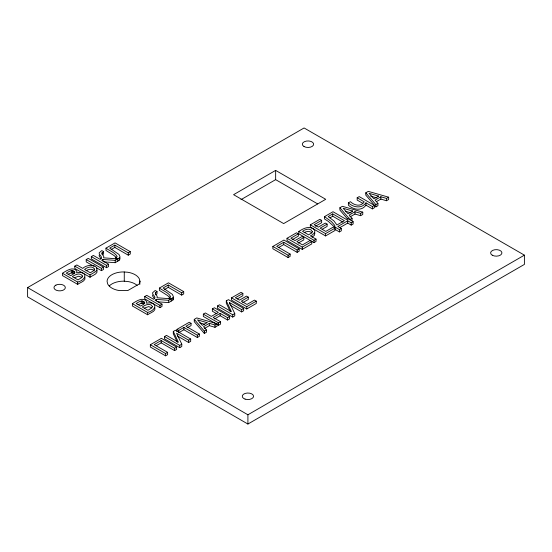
<?xml version="1.0" encoding="UTF-8"?>
<svg xmlns="http://www.w3.org/2000/svg" width="552" height="552" viewBox="0 0 552 552"><rect width="100%" height="100%" fill="white"/><g stroke="black" fill="none" stroke-linecap="round" stroke-linejoin="round"><path stroke-width="0.83" d="M99.187 255.134L99.25 256.176L101.03 258.674M152.6 295.058L152.662 296.1L154.443 298.597M96.931 270.176C97.6 263.256 86.036 264.698 82.8 268.424L76.825 264.974L74.796 266.14L74.796 268.451L90.031 277.249C92.163 275.434 98.401 274.109 96.938 270.128L95.455 271.722L90.031 274.937L74.796 266.14M103.707 261.834L115.244 262.697L119.611 259.964L119.97 256.721L118.97 254.451L109.696 248.069L114.837 245.102L128.271 252.864L130.293 251.691L130.293 254.003L128.271 255.176L114.837 247.42L111.166 249.538M119.611 259.964L119.825 258.005M157.948 301.82L168.657 302.62L173.024 299.888L173.383 296.645L172.383 294.375L163.109 287.992L168.25 285.032L181.684 292.788L183.706 291.615L183.706 293.926L181.684 295.099L168.25 287.344L164.579 289.462M173.024 299.888L173.238 297.928M102.148 252.581L102.148 254.893L103.603 253.913L103.603 251.602L101.823 253.189L103.776 256.466L103.631 257.832L117.824 258.895L119.611 257.653M156.499 294.133L157.016 293.843L157.016 291.525L155.236 293.112L157.196 296.389L157.044 297.763L171.237 298.818L173.024 297.576M365.969 202.846C361.684 209.008 353.211 207.476 348.381 202.853L348.381 205.165C353.211 209.788 361.684 211.326 365.969 205.165L365.969 202.846L372.414 206.572L374.435 205.399L374.435 207.711L372.414 208.884L365.969 205.165M312.08 237.16L314.371 235.38L314.909 232.909M27.6 287.592L304.09 127.96L524.4 255.155L524.4 264.408L247.91 424.039L27.6 296.845L27.6 287.592L247.91 414.787L524.4 255.155M62.452 273.268C66.24 270.88 73.119 266.05 76.859 271.142L76.618 272.812C87.457 270.583 87.402 279.567 77.68 282.065L62.452 273.268L62.452 275.586L77.68 284.377C79.84 282.458 86.284 281.23 84.918 277.118M94.185 266.471L86.209 261.869L86.209 259.55L88.23 258.384L103.465 267.182L103.465 269.493L101.444 270.659L96.365 267.727M117.824 261.206L117.824 258.895L115.244 260.378L102.886 259.461L101.602 260.199L108.585 264.229L108.585 266.54L106.557 267.706L91.321 258.916L91.321 256.597L93.35 255.431L100.216 259.392L101.506 257.95C101.651 255.907 98.842 254.893 99.187 252.823L101.789 250.56L103.603 251.602M116.803 257.929L113.953 255.479L105.984 250.449L105.984 248.138L115.057 242.894L130.293 251.691M115.83 259.316L115.83 257.777L117.155 256.514C114.823 252.423 109.627 250.891 105.984 248.138M86.209 259.55L101.444 268.348L103.465 267.182M91.321 256.597L106.557 265.395L108.585 264.229M275.648 170.395L233.586 194.677L283.659 223.581L325.714 199.3L275.648 170.395L275.648 179.642L317.621 203.874M240.969 199.665L275.648 179.642M132.383 303.655C136.178 301.261 143.058 296.438 146.797 301.523L146.556 303.2C157.396 300.971 157.341 309.948 147.619 312.453L132.383 303.655L132.383 305.967L147.619 314.764C149.778 312.846 156.223 311.618 154.857 307.505M171.237 301.13L171.237 298.818L168.657 300.309L156.299 299.384L155.015 300.122L161.998 304.152L161.998 306.463L159.97 307.637L144.734 298.839L144.734 296.527L146.763 295.354L153.629 299.322L154.919 297.873C155.064 295.831 152.255 294.823 152.6 292.746L155.202 290.483L157.016 291.525M170.223 297.852L167.366 295.403L159.397 290.373L159.397 288.061L168.47 282.824L183.706 291.615M169.243 299.246L169.243 297.7L170.568 296.438C168.236 292.353 163.04 290.814 159.397 288.061M144.734 296.527L159.97 305.318L161.998 304.152M299.163 248.862L297.142 250.028L283.707 242.273L276.697 246.323L290.131 254.079L290.131 256.39L288.103 257.556L272.867 248.766L272.867 246.447L283.928 240.065L299.163 248.862L299.163 251.174L297.142 252.34L283.707 244.584L278.801 247.42M298.218 243.108L303.807 239.878L303.807 237.567L296.824 241.603L302.482 244.867L309.982 240.534L311.783 241.576L311.783 243.887L302.255 249.387L287.019 240.596L287.019 238.278L296.548 232.778L298.349 233.82L298.349 236.132L292.208 239.678M298.777 231.495C302.8 228.804 308.223 225.809 312.991 228.59C317.276 230.632 313.488 235.048 310.355 235.842L316.034 239.119L316.034 241.431L314.012 242.604L298.777 233.806L298.777 231.495L314.012 240.286L316.034 239.119M322.223 229.246L327.115 226.423L327.115 224.112L320.132 228.142L325.79 231.412L333.284 227.079L335.085 228.121L335.085 230.432L325.563 235.932L310.327 227.134L310.327 224.823L319.856 219.323L321.657 220.365L321.657 222.677L315.516 226.216M333.67 226.265L328.33 221.387L324.507 218.951L324.507 216.639L333.008 211.726L346.442 219.482L347.891 218.654L353.135 221.683L353.135 223.995L351.21 225.106L347.725 223.091L339.956 227.576M347.753 219.213L339.894 210.064L339.894 207.752L342.392 206.31L362.767 212.14L362.767 214.452L360.628 215.687L354.991 214.031L349.892 216.97M348.381 202.853L350.403 201.687C354.301 205.406 360.773 207.131 364.23 201.846L357.178 197.775L357.178 200.086L362.816 203.343M357.178 197.775L359.207 196.609L374.435 205.399M388.649 197.195L386.51 198.43L380.873 196.767L375.049 200.135L377.927 203.384L377.927 205.696L375.884 206.883L365.783 195.118L365.783 192.807L368.281 191.365L388.649 197.195L388.649 199.507L386.51 200.742L380.873 199.086L376.505 201.604M332.746 213.914L328.171 216.556L333.953 220.952L336.941 224.974L344.42 220.655L332.746 213.914L332.746 216.225L342.958 222.125M298.349 233.82L290.849 238.153L295.023 240.562L302.006 236.525L303.807 237.567M321.657 220.365L314.157 224.692L318.332 227.107L325.314 223.07L327.115 224.112M330.13 217.736L332.746 216.225M362.767 212.14L360.628 213.376L354.991 211.713L349.168 215.08L352.045 218.33L352.045 220.641M272.867 246.447L288.103 255.245L290.131 254.079M287.019 238.278L302.255 247.075L311.783 241.576M310.327 224.823L325.563 233.62L335.085 228.121M353.135 221.683L351.21 222.794L347.725 220.779L337.838 226.486L341.329 228.5L341.329 230.812L339.404 231.923L334.816 229.266M352.045 218.33L349.996 219.517L339.894 207.752M375.884 206.883L375.884 204.571L377.927 203.384M324.507 216.639L331.414 221.566L334.443 225.057L334.988 226.099L334.16 226.575L339.404 229.611L341.329 228.5M176.64 347.139L174.618 348.305L161.184 340.549L154.174 344.593L167.608 352.348L167.608 354.667L165.579 355.833L150.344 347.035L150.344 344.724L161.405 338.341L176.64 347.139L176.64 349.45L174.618 350.617L161.184 342.861L156.278 345.697M190.681 339.031L188.667 340.198L176.571 333.215L181.78 344.172L181.78 346.483L179.731 347.663L164.496 338.866L164.496 336.554L166.511 335.395L178.413 342.261L173.307 331.469L175.446 330.234L190.681 339.031L190.681 341.343L188.667 342.509L177.282 335.933M176.978 331.662L176.978 329.351L189.239 322.271L191.04 323.313L191.04 325.625L187.383 327.736M217.129 323.762L214.99 324.997L209.353 323.334L203.529 326.694L206.407 329.951L206.407 332.263L204.357 333.442L194.263 321.685L194.263 319.373L196.76 317.931L217.129 323.762L217.129 326.073L214.99 327.308L209.353 325.645L204.261 328.592M214.542 318.952L220.144 315.716L227.603 320.022L229.632 318.856L229.632 316.544L227.603 317.71L220.144 313.405L213.141 317.455L220.6 321.761L220.6 324.072L218.571 325.238L203.336 316.448L203.336 314.129L205.365 312.963L211.34 316.413L218.344 312.363L212.368 308.913L212.368 311.231L216.853 313.819M212.368 308.913L214.397 307.747L229.632 316.544M243.667 308.437L241.652 309.603L229.563 302.62L234.766 313.577L234.766 315.889L232.723 317.069L217.488 308.278L217.488 305.96L219.503 304.801L231.405 311.666L226.299 300.875L228.438 299.639L243.667 308.437L243.667 310.748L241.652 311.914L230.274 305.346M242.721 302.682L248.317 299.453L248.317 297.142L241.327 301.178L246.985 304.442L254.486 300.115L256.287 301.157L256.287 303.469L246.758 308.968L231.523 300.171L231.523 297.859L241.052 292.36L242.852 293.395L242.852 295.713L237.394 298.86M178.779 330.386L183.899 327.433L197.333 335.188L199.355 334.022L199.355 336.334L197.333 337.507L183.899 329.751L178.779 332.704L178.779 330.386L176.978 329.351M191.04 323.313L185.92 326.267L199.355 334.022M242.852 293.395L235.352 297.728L239.527 300.136L246.516 296.107L248.317 297.142M150.344 344.724L165.579 353.522L167.608 352.348M164.496 336.554L179.731 345.352L181.78 344.172M204.357 333.442L204.357 331.131L206.407 329.951M203.336 314.129L218.571 322.927L220.6 321.761M217.488 305.96L232.723 314.757L234.766 313.577M231.523 297.859L246.758 306.657L256.287 301.157M68.144 274.289L71.311 272.923L73.685 273.399L73.685 271.087L71.939 270.57L69.876 271.046L66.206 273.102L70.663 275.676L72.968 274.344L74.796 272.709L74.679 271.881L73.685 271.087M138.083 304.676L141.25 303.31L143.623 303.779L143.623 301.468L141.878 300.95L139.815 301.433L136.144 303.483L140.601 306.056L142.906 304.732L144.734 303.096L144.61 302.268L143.623 301.468M86.029 270.887C88.389 269.045 92.267 268.389 94.392 270.908M74.658 277.635L78.763 276.214L81.979 277.435M144.589 308.016L148.702 306.601L151.917 307.823M304.221 232.668C306.539 231.122 309.955 230.819 311.997 232.999M370.633 196.084L376.995 197.947M345.545 211.264L351.106 212.893M199.907 322.885L204.675 324.279M115.83 257.777L117.824 258.895M169.243 297.7L171.237 298.818M365.783 192.807L375.884 204.571M194.263 319.373L204.357 331.131M230.308 311.666L226.299 303.186L226.299 300.875M177.316 342.261L173.307 333.781L173.307 331.469M386.51 198.43L386.51 200.742M380.873 196.767L380.873 199.086M372.414 206.572L372.414 208.884M360.628 213.376L360.628 215.687M354.991 211.713L354.991 214.031M351.21 222.794L351.21 225.106M347.725 220.779L347.725 223.091M339.404 229.611L339.404 231.923M325.563 233.62L325.563 235.932M314.012 240.286L314.012 242.604M302.255 247.075L302.255 249.387M297.142 250.028L297.142 252.34M288.103 255.245L288.103 257.556M283.707 242.273L283.707 244.584M247.91 414.787L247.91 424.039M246.758 306.657L246.758 308.968M241.652 309.603L241.652 311.914M232.723 314.757L232.723 317.069M229.563 302.62L229.563 304.159M227.603 317.71L227.603 320.022M220.144 313.405L220.144 315.716M218.571 322.927L218.571 325.238M214.99 324.997L214.99 327.308M209.353 323.334L209.353 325.645M197.333 335.188L197.333 337.507M188.667 340.198L188.667 342.509M183.899 327.433L183.899 329.751M181.684 292.788L181.684 295.099M179.731 345.352L179.731 347.663M174.618 348.305L174.618 350.617M168.657 300.309L168.657 302.62M168.25 285.032L168.25 287.344M165.579 353.522L165.579 355.833M161.184 340.549L161.184 342.861M159.97 305.318L159.97 307.637M156.299 299.384L156.299 300.93M155.56 292.505L155.56 294.816M147.619 312.453L147.619 314.764M144.61 302.268L144.61 303.807M142.478 301.026L142.478 303.338M141.25 300.999L141.25 303.31M139.842 280.975L139.842 284.335M128.271 252.864L128.271 255.176M124.269 271.984L124.269 281.237M115.244 260.378L115.244 262.697M114.837 245.102L114.837 247.42M106.557 265.395L106.557 267.706M102.886 259.461L102.886 260.999M101.444 268.348L101.444 270.659M90.031 274.937L90.031 277.249M77.68 282.065L77.68 284.377M74.679 271.881L74.679 273.426M72.54 270.639L72.54 272.95M71.311 270.611L71.311 272.923M109.282 285.922A16.429 9.487 0 0 1 123.51 281.175L127.767 281.499A16.429 9.487 0 0 1 137.172 285.398M94.558 269.086L93.723 270.659L90.328 272.771L84.546 269.431C87.161 267.285 92.467 265.298 94.558 269.086M82.503 276.048L81.599 277.663L77.977 279.898L72.353 276.649C74.989 274.599 80.399 272.108 82.503 276.048M152.442 306.436L151.538 308.05L147.915 310.286L142.292 307.036C144.928 304.987 150.337 302.496 152.442 306.436M139.939 281.41L139.38 283.866L127.767 290.573L119.26 290.573A16.429 9.487 0 0 1 107.647 283.866L107.081 281.41A16.429 9.487 0 0 1 123.51 271.929L127.767 272.253A16.429 9.487 0 0 1 139.38 278.96L139.939 281.41M312.342 231.647L311.797 232.785L308.63 234.841L302.544 231.329C305.139 229.156 310.755 227.631 312.342 231.647M352.693 211.043L348.001 213.755L343.158 208.256L352.693 211.043M378.582 196.098L373.883 198.81L369.046 193.31L378.582 196.098M207.062 322.665L202.363 325.376L197.526 319.877L207.062 322.665M55.931 285.122L55.642 285.28A5.665 3.271 0 0 0 55.366 289.731L55.642 289.903A5.665 3.271 0 0 0 63.356 290.062L63.652 289.903A5.665 3.271 0 0 0 63.922 285.446L63.652 285.28A5.665 3.271 0 0 0 55.931 285.122M303.993 146.521A5.665 3.271 0 0 0 313.467 145.052A5.665 3.271 0 0 0 306.532 141.05A5.665 3.271 0 0 0 303.993 146.521M492.26 255.21A5.665 3.271 0 0 0 501.733 253.747A5.665 3.271 0 0 0 494.799 249.739A5.665 3.271 0 0 0 492.26 255.21M245.081 399.117A5.665 3.271 0 0 0 253.575 396.288A5.665 3.271 0 0 0 245.081 393.452A5.665 3.271 0 0 0 245.081 399.117"/></g></svg>
